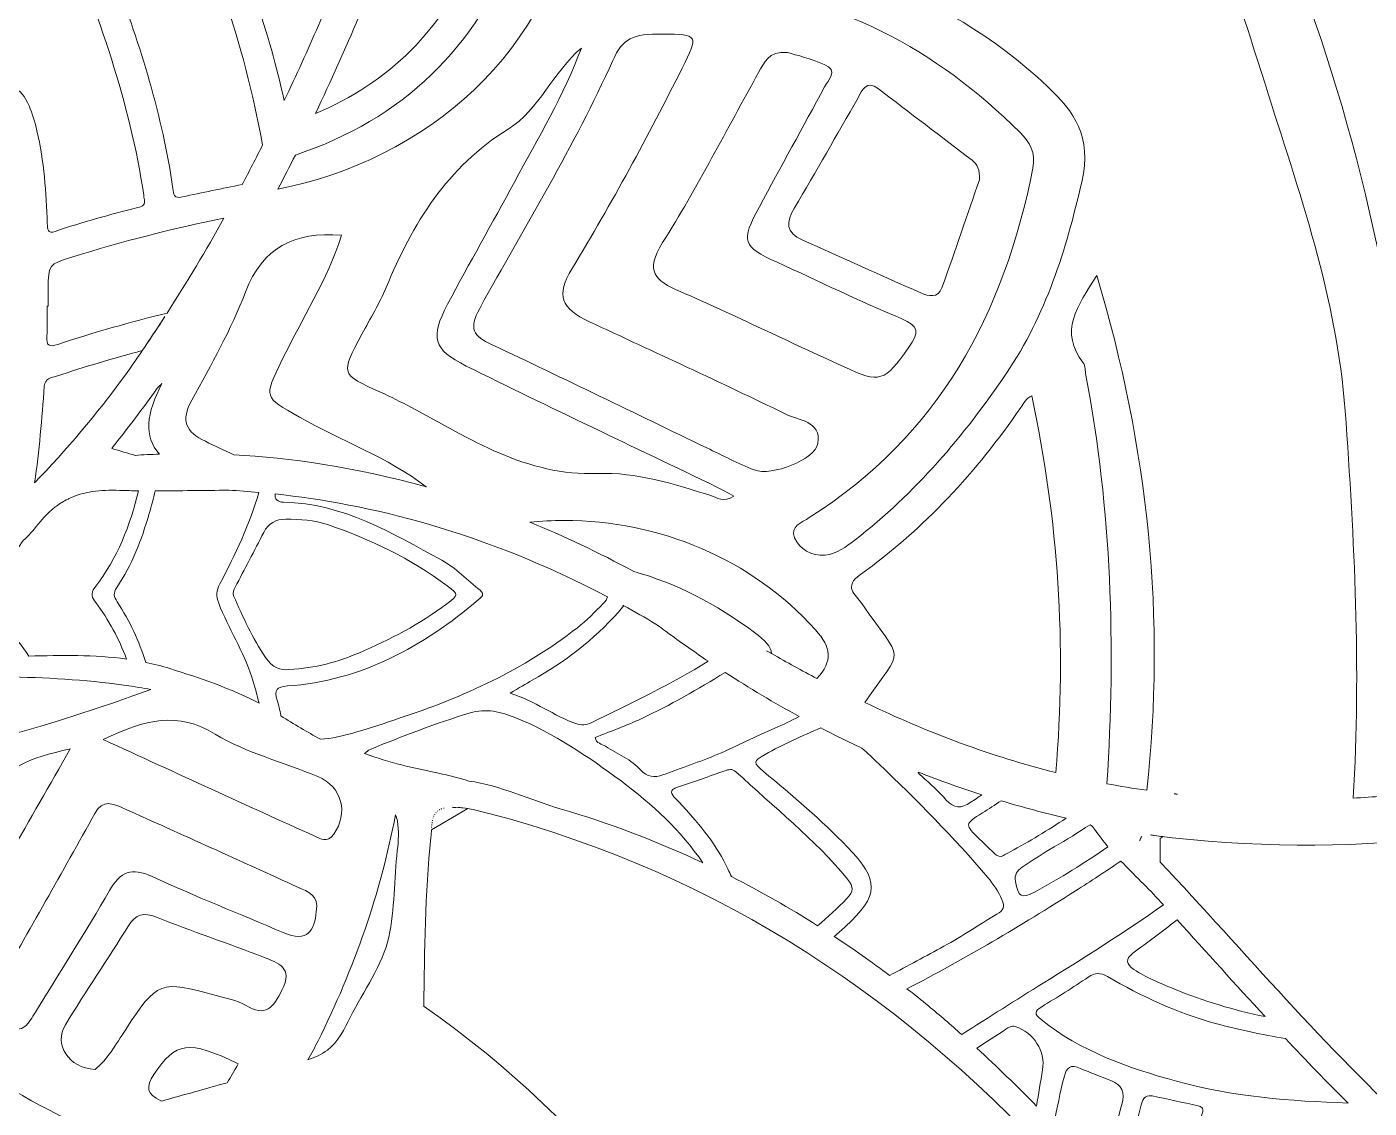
# Model space of a CAD drawing. Extents: x 40 to 2961, y -2960 to -39.
# Drawn here: x 1706 to 2204.5, y -1644.2 to -1242.4 of the extents above; entities that cross this region are included whole.
import ezdxf

# ---------------------------------------------------------------- set-up
doc = ezdxf.new("R2010")
doc.units = 0
doc.header["$MEASUREMENT"] = 0
doc.layers.add('Layer 1', color=7, linetype='Continuous')

msp = doc.modelspace()

# ---------------------------------------------------------------- linework, layer by layer
at = {"layer": 'Layer 1', "lineweight": 0}
for points, knots in [([(2388.31, -1453.7), (2387.28, -1452.09), (2386.25, -1450.47), (2385.06, -1448.99), (2353.03, -1408.74), (2313.1, -1379.16), (2265.64, -1359.51), (2263.35, -1358.54), (2259.58, -1358.93), (2259.06, -1355.74), (2258.48, -1352.03), (2262.51, -1351.06), (2264.64, -1349.16), (2270.67, -1343.81), (2277.69, -1339.46), (2283.07, -1333.6), (2313.81, -1300.25), (2339.11, -1263.48), (2352.87, -1219.65), (2359.51, -1198.52), (2360.15, -1198.16), (2342.88, -1184.43), (2299.41, -1149.76), (2248.24, -1135.32), (2194.1, -1129.17), (2190.88, -1128.78), (2186.59, -1131.1), (2184.79, -1127.01), (2183.5, -1123.98), (2186.5, -1121.37), (2188.04, -1118.83), (2208.96, -1084.31), (2223.13, -1048.03), (2228.74, -1009.39), (2236.93, -1005.27), (2245.27, -1001.11), (2253.72, -996.95), (2251.27, -1027.54), (2245.34, -1057.6), (2232.9, -1086.38), (2230.77, -1091.37), (2227.65, -1095.59), (2224.23, -1099.81), (2219.33, -1105.87), (2221.88, -1111.03), (2229.77, -1110.99), (2260.55, -1110.99), (2286.87, -1124.82), (2313.07, -1138.22), (2329.05, -1146.38), (2344.65, -1155.59), (2359.09, -1166.65), (2375.97, -1179.57), (2384.09, -1195.33), (2377.71, -1216.63), (2364.28, -1261.29), (2343.68, -1302.08), (2312.59, -1337.17), (2311.4, -1338.53), (2309.5, -1339.33), (2307.79, -1340.17), (2304.08, -1342.01), (2301.41, -1344.62), (2301.66, -1349.03), (2301.95, -1353.93), (2306.27, -1353.19), (2309.37, -1354.22), (2325.09, -1359.41), (2337.66, -1370.11), (2349.87, -1380.16), (2374.17, -1400.17), (2394.31, -1424.37), (2413.48, -1449.41), (2419.54, -1457.34), (2422.57, -1465.04), (2423.25, -1472.52), (2414.38, -1476.99), (2405.68, -1481.18), (2397.14, -1484.95), (2401.88, -1475.64), (2398.69, -1470.45), (2388.31, -1453.7)], [0, 0, 0, 0, 1, 1, 1, 2, 2, 2, 3, 3, 3, 4, 4, 4, 5, 5, 5, 6, 6, 6, 7, 7, 7, 8, 8, 8, 9, 9, 9, 10, 10, 10, 11, 11, 11, 12, 12, 12, 13, 13, 13, 14, 14, 14, 15, 15, 15, 16, 16, 16, 17, 17, 17, 18, 18, 18, 19, 19, 19, 20, 20, 20, 21, 21, 21, 22, 22, 22, 23, 23, 23, 24, 24, 24, 25, 25, 25, 26, 26, 26, 27, 27, 27, 27]), ([(2222.75, -1479.83), (2222.72, -1495.75), (2222.14, -1511.54), (2221.07, -1527.23), (2222.39, -1527.13), (2223.75, -1527.01), (2225.1, -1526.85), (2223.75, -1527.01), (2222.39, -1527.13), (2221.07, -1527.26), (2221.07, -1527.26), (2221.07, -1527.23), (2221.07, -1527.23), (2213.37, -1528.01), (2205.86, -1528.59), (2198.52, -1528.97), (2201.45, -1480.73), (2199, -1432.91), (2195.55, -1385.06), (2192.55, -1343.17), (2178.34, -1303.47), (2165.81, -1263.61), (2151.73, -1218.85), (2136.68, -1174.35), (2112.41, -1134.13), (2102.91, -1118.37), (2093.05, -1102.87), (2082.83, -1087.63), (2089.21, -1083.99), (2096.04, -1080.12), (2103.13, -1076.13), (2180.18, -1192.01), (2224.49, -1331.08), (2222.75, -1479.83)], [0, 0, 0, 0, 1, 1, 1, 2, 2, 2, 3, 3, 3, 4, 4, 4, 5, 5, 5, 6, 6, 6, 7, 7, 7, 8, 8, 8, 9, 9, 9, 10, 10, 10, 11, 11, 11, 11]), ([(1730.91, -1143.09), (1735.23, -1141.99), (1737.94, -1143.35), (1740.32, -1146.83), (1746.99, -1156.53), (1752.44, -1166.87), (1757.47, -1177.47), (1773.93, -1212.31), (1786.66, -1248.37), (1793.56, -1286.29), (1791.11, -1291.19), (1788.56, -1296.09), (1785.95, -1301.02), (1778.54, -1302.47), (1771.13, -1303.95), (1763.78, -1305.63), (1760.53, -1306.37), (1760.5, -1304.56), (1760.24, -1302.53), (1756.4, -1275.5), (1748.15, -1249.65), (1738.74, -1224.17), (1735.14, -1214.47), (1731.2, -1204.93), (1727.27, -1195.36), (1724.89, -1189.52), (1722.73, -1188.75), (1716.8, -1191.26), (1685.61, -1204.51), (1655.9, -1220.49), (1627.38, -1238.7), (1622.74, -1241.7), (1618.36, -1245.08), (1613.59, -1247.95), (1610.94, -1249.53), (1609.56, -1249.04), (1607.82, -1246.88), (1601.6, -1239.21), (1595.38, -1231.58), (1588.94, -1224.1), (1586.71, -1221.52), (1588.68, -1220.85), (1590.13, -1219.56), (1600.76, -1210.28), (1612.85, -1203.09), (1624.67, -1195.62), (1653.03, -1177.73), (1682.38, -1161.68), (1713.45, -1148.95), (1719.12, -1146.63), (1724.95, -1144.64), (1730.91, -1143.09)], [0, 0, 0, 0, 1, 1, 1, 2, 2, 2, 3, 3, 3, 4, 4, 4, 5, 5, 5, 6, 6, 6, 7, 7, 7, 8, 8, 8, 9, 9, 9, 10, 10, 10, 11, 11, 11, 12, 12, 12, 13, 13, 13, 14, 14, 14, 15, 15, 15, 16, 16, 16, 17, 17, 17, 17]), ([(1909.63, -1190.68), (1902.83, -1252.01), (1853.2, -1292.25), (1799.26, -1302.66), (1801.45, -1298.44), (1803.61, -1294.22), (1805.71, -1290.03), (1845.6, -1276.79), (1873.05, -1250.11), (1888.3, -1210.57), (1895.64, -1191.52), (1894.13, -1189.65), (1866.29, -1189.88), (1859.97, -1190.04), (1853.75, -1190.75), (1847.6, -1191.94), (1849.88, -1185.59), (1852.08, -1179.5), (1854.04, -1173.7), (1854.49, -1172.35), (1854.98, -1171), (1855.43, -1169.67), (1854.98, -1171), (1854.53, -1172.35), (1854.07, -1173.7), (1854.49, -1173.64), (1854.88, -1173.57), (1855.3, -1173.51), (1857.04, -1173.96), (1867.8, -1176.31), (1889.13, -1173.38), (1892.16, -1173.8), (1895.19, -1174.32), (1898.22, -1174.99), (1907.63, -1177.05), (1910.72, -1180.86), (1909.63, -1190.68)], [0, 0, 0, 0, 1, 1, 1, 2, 2, 2, 3, 3, 3, 4, 4, 4, 5, 5, 5, 6, 6, 6, 7, 7, 7, 8, 8, 8, 9, 9, 9, 10, 10, 10, 11, 11, 11, 12, 12, 12, 12]), ([(1747.25, -1309.56), (1736.94, -1312.14), (1726.66, -1314.97), (1716.57, -1318.39), (1713.61, -1319.39), (1713.67, -1317.49), (1713.58, -1315.49), (1713.16, -1303.92), (1712.39, -1292.35), (1709.77, -1281.04), (1709.07, -1277.88), (1708.1, -1274.76), (1706.84, -1271.79), (1703.81, -1264.7), (1699.21, -1262.67), (1691.95, -1265.28), (1677.78, -1270.34), (1664.82, -1277.92), (1651.93, -1285.49), (1648.07, -1287.74), (1644.3, -1290.16), (1640.56, -1292.58), (1638.79, -1293.7), (1637.63, -1294.32), (1636.43, -1291.67), (1631.63, -1281.11), (1625.77, -1271.15), (1619.06, -1261.67), (1617.55, -1259.55), (1617.81, -1258.45), (1620, -1256.94), (1650.06, -1236.22), (1682, -1218.85), (1715.32, -1203.99), (1717.44, -1203.06), (1718.6, -1203.09), (1719.54, -1205.48), (1732.43, -1237.76), (1744.32, -1270.34), (1749.41, -1304.95), (1749.48, -1305.4), (1749.51, -1305.89), (1749.64, -1306.66), (1750.02, -1308.3), (1749.06, -1309.11), (1747.25, -1309.56)], [0, 0, 0, 0, 1, 1, 1, 2, 2, 2, 3, 3, 3, 4, 4, 4, 5, 5, 5, 6, 6, 6, 7, 7, 7, 8, 8, 8, 9, 9, 9, 10, 10, 10, 11, 11, 11, 12, 12, 12, 13, 13, 13, 14, 14, 14, 15, 15, 15, 15]), ([(1842.57, -1205.41), (1843.44, -1205.12), (1844.25, -1204.8), (1845.12, -1204.54), (1851.33, -1202.51), (1857.68, -1201.29), (1862.65, -1201.61), (1878.76, -1201.64), (1879.08, -1202.16), (1873.12, -1215.08), (1860.16, -1243.21), (1840.6, -1263.38), (1813.21, -1274.56), (1824.72, -1250.3), (1834.48, -1226.74), (1842.57, -1205.41)], [0, 0, 0, 0, 1, 1, 1, 2, 2, 2, 3, 3, 3, 4, 4, 4, 5, 5, 5, 5]), ([(1928.61, -1210.82), (1933.6, -1209.12), (1939.08, -1208.92), (1944.27, -1208.09), (1996.5, -1214.08), (2045.52, -1227.1), (2084.86, -1264.45), (2095.04, -1274.11), (2101.62, -1282.91), (2097.72, -1300.08), (2091.92, -1325.57), (2084.38, -1349.42), (2069.78, -1371.07), (2053.99, -1394.44), (2035.95, -1415.7), (2013.55, -1432.98), (2010.23, -1435.55), (2006.85, -1438.26), (2002.43, -1438.65), (1997.28, -1439.03), (1993.06, -1436.49), (1991.12, -1432.24), (1989.19, -1428.05), (1993.83, -1426.5), (1996.57, -1424.76), (2044.49, -1394.44), (2068.91, -1349.16), (2079.58, -1294.96), (2080.71, -1289.16), (2078.42, -1285.26), (2074.81, -1281.65), (2043.62, -1250.52), (2006.75, -1231.03), (1962.38, -1226.81), (1952.1, -1225.84), (1941.92, -1224.68), (1931.57, -1225.74), (1928.25, -1226.07), (1923.03, -1227.87), (1922.32, -1222.04), (1921.71, -1217.17), (1923.81, -1212.44), (1928.61, -1210.82)], [0, 0, 0, 0, 1, 1, 1, 2, 2, 2, 3, 3, 3, 4, 4, 4, 5, 5, 5, 6, 6, 6, 7, 7, 7, 8, 8, 8, 9, 9, 9, 10, 10, 10, 11, 11, 11, 12, 12, 12, 13, 13, 13, 14, 14, 14, 14]), ([(1801.58, -1269.83), (1798.75, -1257.13), (1795.17, -1244.56), (1791.04, -1232.19), (1790.11, -1229.35), (1791.04, -1228.42), (1793.46, -1227.45), (1803.61, -1223.39), (1813.99, -1220.11), (1824.49, -1217.33), (1821.3, -1225.33), (1817.89, -1233.54), (1814.25, -1241.95), (1810.31, -1251.07), (1806.09, -1260.39), (1801.58, -1269.83)], [0, 0, 0, 0, 1, 1, 1, 2, 2, 2, 3, 3, 3, 4, 4, 4, 5, 5, 5, 5]), ([(1923.58, -1254.97), (1927.38, -1246.53), (1930.8, -1245.05), (1942.21, -1245.11), (1955.39, -1245.18), (1955.48, -1245.56), (1949.39, -1257.74), (1936.63, -1283.04), (1923.23, -1307.98), (1908.47, -1332.21), (1902.41, -1342.2), (1904.31, -1347.07), (1914.88, -1351.97), (1939.18, -1363.28), (1963.57, -1374.46), (1987.64, -1386.22), (1992.44, -1388.57), (2001.11, -1388.8), (1999.76, -1397.18), (1998.82, -1403.14), (1982.58, -1409.52), (1976.14, -1407.04), (1970.11, -1404.72), (1964.34, -1401.66), (1958.48, -1398.85), (1931.93, -1386.06), (1905.47, -1373.04), (1878.76, -1360.54), (1871.73, -1357.25), (1870.02, -1354.61), (1874.18, -1347), (1890.97, -1316.52), (1909.27, -1286.81), (1923.58, -1254.97)], [0, 0, 0, 0, 1, 1, 1, 2, 2, 2, 3, 3, 3, 4, 4, 4, 5, 5, 5, 6, 6, 6, 7, 7, 7, 8, 8, 8, 9, 9, 9, 10, 10, 10, 11, 11, 11, 11]), ([(1887.04, -1300.12), (1878.89, -1315.29), (1870.31, -1330.25), (1862.26, -1345.46), (1855.75, -1357.8), (1856.75, -1362.25), (1869.19, -1368.43), (1900.03, -1383.77), (1931.22, -1398.43), (1962.25, -1413.38), (1964.25, -1414.35), (1966.15, -1415.48), (1968.53, -1416.77), (1964.83, -1419.38), (1962.28, -1417.25), (1959.64, -1416.45), (1946.07, -1412.22), (1932.31, -1407.81), (1918.07, -1408.36), (1891.45, -1409.39), (1870.54, -1395.44), (1848.63, -1383.77), (1844.92, -1381.77), (1841.18, -1379.84), (1837.35, -1378.13), (1822.43, -1371.56), (1822.4, -1371.49), (1830.45, -1356.54), (1833.55, -1350.84), (1836.93, -1345.2), (1839.44, -1339.2), (1849.24, -1315.52), (1862.1, -1294.51), (1884.69, -1280.43), (1896.32, -1273.15), (1901.38, -1259.16), (1911.92, -1250.27), (1905.44, -1267.86), (1895.84, -1283.78), (1887.04, -1300.12)], [0, 0, 0, 0, 1, 1, 1, 2, 2, 2, 3, 3, 3, 4, 4, 4, 5, 5, 5, 6, 6, 6, 7, 7, 7, 8, 8, 8, 9, 9, 9, 10, 10, 10, 11, 11, 11, 12, 12, 12, 13, 13, 13, 13]), ([(2002.21, -1264.74), (1994.25, -1279.62), (1986.03, -1294.35), (1978.01, -1309.24), (1971.01, -1322.19), (1971.72, -1324.03), (1984.61, -1329.89), (1999.98, -1336.85), (2015.16, -1344.33), (2030.73, -1350.81), (2037.46, -1353.64), (2037.33, -1356.15), (2033.56, -1361.47), (2024.44, -1374.3), (2023.06, -1375.01), (2009.23, -1368.66), (1989, -1359.41), (1968.98, -1349.68), (1948.59, -1340.72), (1939.31, -1336.66), (1935.34, -1333.34), (1942.11, -1322.58), (1954.93, -1302.12), (1965.89, -1280.49), (1977.75, -1259.42), (1979.75, -1255.87), (1981.26, -1251.39), (1988.45, -1251.88), (1991.93, -1252.97), (1997.18, -1254.29), (2002.08, -1256.36), (2007.62, -1258.71), (2003.59, -1262.16), (2002.21, -1264.74)], [0, 0, 0, 0, 1, 1, 1, 2, 2, 2, 3, 3, 3, 4, 4, 4, 5, 5, 5, 6, 6, 6, 7, 7, 7, 8, 8, 8, 9, 9, 9, 10, 10, 10, 11, 11, 11, 11]), ([(2014.65, -1268.83), (2016.29, -1265.99), (2017.64, -1261.96), (2022.25, -1265.48), (2033.85, -1274.34), (2045.48, -1283.1), (2057.02, -1292), (2058.92, -1293.45), (2059.95, -1295.54), (2059.73, -1299.25), (2055.34, -1311.91), (2050.7, -1325.67), (2045.81, -1339.37), (2044.36, -1343.36), (2040.84, -1342.49), (2038.01, -1341.27), (2023.28, -1334.79), (2008.65, -1328.12), (1993.93, -1321.58), (1987.74, -1318.81), (1987.84, -1315.04), (1991.06, -1309.69), (1999.15, -1296.22), (2006.75, -1282.43), (2014.65, -1268.83)], [0, 0, 0, 0, 1, 1, 1, 2, 2, 2, 3, 3, 3, 4, 4, 4, 5, 5, 5, 6, 6, 6, 7, 7, 7, 8, 8, 8, 8]), ([(1717.54, -1360.38), (1714.13, -1361.5), (1713.19, -1360.86), (1713.45, -1357.31), (1713.74, -1353.64), (1713.51, -1349.9), (1713.51, -1346.2), (1713.51, -1346.2), (1713.9, -1346.2), (1713.9, -1346.2), (1713.9, -1344.04), (1713.87, -1341.88), (1713.9, -1339.72), (1714.03, -1330.76), (1714.03, -1330.7), (1722.76, -1327.96), (1741.35, -1322.13), (1760.17, -1317.39), (1779.19, -1313.46), (1772.58, -1325.38), (1765.52, -1337.17), (1758.08, -1348.74), (1744.42, -1352.09), (1730.91, -1355.96), (1717.54, -1360.38)], [0, 0, 0, 0, 1, 1, 1, 2, 2, 2, 3, 3, 3, 4, 4, 4, 5, 5, 5, 6, 6, 6, 7, 7, 7, 8, 8, 8, 8]), ([(1807.25, -1387.41), (1822.78, -1396.24), (1839.9, -1402.24), (1854.33, -1413.32), (1854.33, -1413.32), (1854.36, -1413.32), (1854.36, -1413.35), (1827.65, -1405.88), (1803.39, -1402.53), (1782.92, -1401.43), (1779.38, -1399.75), (1775.8, -1398.11), (1772.29, -1396.4), (1765.04, -1392.89), (1763.01, -1388.77), (1767.26, -1381.06), (1774.51, -1368.01), (1781.86, -1354.83), (1787.21, -1340.95), (1793.59, -1324.25), (1805.25, -1318.58), (1822.82, -1319.77), (1817.63, -1336.5), (1808.15, -1350.9), (1800.74, -1366.24), (1793.98, -1380.29), (1793.85, -1379.77), (1807.25, -1387.41)], [0, 0, 0, 0, 1, 1, 1, 2, 2, 2, 3, 3, 3, 4, 4, 4, 5, 5, 5, 6, 6, 6, 7, 7, 7, 8, 8, 8, 9, 9, 9, 9]), ([(2121.86, -1526.07), (2116.89, -1525.36), (2111.99, -1524.52), (2107.1, -1523.62), (2107.1, -1523.62), (2107.1, -1523.59), (2107.1, -1523.59), (2110.38, -1472.77), (2108.87, -1422.12), (2099.23, -1371.78), (2098.94, -1370.27), (2099.14, -1368.4), (2098.3, -1367.3), (2089.24, -1355.67), (2096.04, -1346.2), (2103.33, -1334.85), (2122.63, -1399.27), (2128.94, -1462.85), (2121.86, -1526.07)], [0, 0, 0, 0, 1, 1, 1, 2, 2, 2, 3, 3, 3, 4, 4, 4, 5, 5, 5, 6, 6, 6, 6]), ([(1742.26, -1372.14), (1731.85, -1386.51), (1720.73, -1399.62), (1708.87, -1411.84), (1710.61, -1399.95), (1711.64, -1387.96), (1712.48, -1375.94), (1712.71, -1372.85), (1715.06, -1372.85), (1716.99, -1372.2), (1727.53, -1368.72), (1738.13, -1365.56), (1748.8, -1362.7), (1751.7, -1358.51), (1754.5, -1354.29), (1757.27, -1350.03), (1752.44, -1357.51), (1747.48, -1364.92), (1742.26, -1372.14)], [0, 0, 0, 0, 1, 1, 1, 2, 2, 2, 3, 3, 3, 4, 4, 4, 5, 5, 5, 6, 6, 6, 6]), ([(1755.28, -1401.14), (1752.12, -1401.27), (1749.09, -1401.43), (1746.28, -1401.62), (1743.48, -1400.82), (1740.61, -1399.98), (1737.55, -1399.08), (1737.75, -1398.82), (1737.91, -1398.56), (1738.1, -1398.3), (1743.71, -1391.28), (1749.12, -1384.09), (1754.37, -1376.71), (1754.95, -1376.13), (1755.53, -1375.55), (1756.18, -1374.97), (1750.47, -1386.03), (1749.22, -1394.66), (1755.28, -1401.14)], [0, 0, 0, 0, 1, 1, 1, 2, 2, 2, 3, 3, 3, 4, 4, 4, 5, 5, 5, 6, 6, 6, 6]), ([(2088.08, -1519.47), (2064.34, -1513.5), (2041.01, -1504.87), (2017.13, -1493.43), (2031.95, -1472), (2031.82, -1479.54), (2016.06, -1456.63), (2013.71, -1453.21), (2008.97, -1450.57), (2015.61, -1445.83), (2039.26, -1428.95), (2058.6, -1407.75), (2075.1, -1383.9), (2076.19, -1382.32), (2076.93, -1380.52), (2079.22, -1379.52), (2089.02, -1425.98), (2092.18, -1472), (2088.08, -1519.47)], [0, 0, 0, 0, 1, 1, 1, 2, 2, 2, 3, 3, 3, 4, 4, 4, 5, 5, 5, 6, 6, 6, 6]), ([(1731.62, -1456.34), (1736.49, -1462.78), (1740.23, -1469.81), (1743, -1477.32), (1730.98, -1475.67), (1718.86, -1475.93), (1706.75, -1476.19), (1702.01, -1469.13), (1696.5, -1462.49), (1689.99, -1456.4), (1687.48, -1454.02), (1687.38, -1452.54), (1689.89, -1450.18), (1693.21, -1447.06), (1696.31, -1443.71), (1699.27, -1440.23), (1701.17, -1437.97), (1702.98, -1435.65), (1704.68, -1433.3), (1706.62, -1431.43), (1708.45, -1429.46), (1710.13, -1427.31), (1711.03, -1426.18), (1711.93, -1425.11), (1712.87, -1424.15), (1712.87, -1424.12), (1712.87, -1424.12), (1712.9, -1424.12), (1713.22, -1423.76), (1713.55, -1423.44), (1713.9, -1423.12), (1714.9, -1422.12), (1715.93, -1421.28), (1716.96, -1420.51), (1718.35, -1419.47), (1719.73, -1418.6), (1721.21, -1417.9), (1721.25, -1417.86), (1721.25, -1417.86), (1721.28, -1417.86), (1721.34, -1417.86), (1721.41, -1417.83), (1721.47, -1417.83), (1721.47, -1417.83), (1721.5, -1417.83), (1721.5, -1417.83), (1721.54, -1417.8), (1721.57, -1417.77), (1721.6, -1417.7), (1727.05, -1415.09), (1733.17, -1414.42), (1740.36, -1414.64), (1742.39, -1414.71), (1744.38, -1414.74), (1746.41, -1414.77), (1746.41, -1414.77), (1747.41, -1414.77), (1747.41, -1414.77), (1744.48, -1427.6), (1739.65, -1439.78), (1731.2, -1450.76), (1729.5, -1453.02), (1730.27, -1454.53), (1731.62, -1456.34)], [0, 0, 0, 0, 1, 1, 1, 2, 2, 2, 3, 3, 3, 4, 4, 4, 5, 5, 5, 6, 6, 6, 7, 7, 7, 8, 8, 8, 9, 9, 9, 10, 10, 10, 11, 11, 11, 12, 12, 12, 13, 13, 13, 14, 14, 14, 15, 15, 15, 16, 16, 16, 17, 17, 17, 18, 18, 18, 19, 19, 19, 20, 20, 20, 21, 21, 21, 21]), ([(1750.25, -1478.57), (1747.64, -1470.74), (1744.25, -1463.17), (1739.55, -1456.02), (1738.33, -1454.18), (1738, -1452.7), (1739.36, -1450.73), (1745.16, -1442.35), (1748.54, -1433.01), (1751.44, -1423.25), (1752.28, -1420.44), (1753.02, -1417.61), (1753.7, -1414.77), (1762.78, -1414.8), (1771.87, -1414.67), (1780.96, -1414.58), (1780.99, -1414.58), (1780.99, -1414.58), (1781.02, -1414.58), (1784.6, -1414.77), (1788.34, -1415.06), (1792.14, -1415.38), (1788.76, -1427.21), (1783.47, -1438.42), (1777.64, -1449.38), (1776.35, -1451.86), (1776.16, -1453.83), (1777.25, -1456.6), (1780.93, -1465.94), (1786.4, -1474.42), (1789.53, -1484.08), (1790.56, -1487.31), (1791.46, -1490.53), (1792.27, -1493.75), (1781.8, -1488.24), (1770.49, -1484.41), (1759.05, -1480.83), (1756.11, -1479.93), (1753.18, -1479.19), (1750.25, -1478.57)], [0, 0, 0, 0, 1, 1, 1, 2, 2, 2, 3, 3, 3, 4, 4, 4, 5, 5, 5, 6, 6, 6, 7, 7, 7, 8, 8, 8, 9, 9, 9, 10, 10, 10, 11, 11, 11, 12, 12, 12, 13, 13, 13, 13]), ([(1815.05, -1507.12), (1810.09, -1504.35), (1805.16, -1501.48), (1800.32, -1498.42), (1800.32, -1498.36), (1800.29, -1498.33), (1800.29, -1498.26), (1799.91, -1496.36), (1799.62, -1494.4), (1798.94, -1492.59), (1797.62, -1488.92), (1798.97, -1487.56), (1802.64, -1487.31), (1830.32, -1485.4), (1853.14, -1472.74), (1873.76, -1455.21), (1874.99, -1454.18), (1876.12, -1453.21), (1874.31, -1451.76), (1869.61, -1447.99), (1865.35, -1443.45), (1860.16, -1440.61), (1841.67, -1430.5), (1823.43, -1419.47), (1801.32, -1419.02), (1799.07, -1418.96), (1797.94, -1417.93), (1798.2, -1415.96), (1832.65, -1419.64), (1875.63, -1429.92), (1921.65, -1454.24), (1921.42, -1455.02), (1920.91, -1455.82), (1920.04, -1456.69), (1916.94, -1459.82), (1913.91, -1462.94), (1910.43, -1465.68), (1890.58, -1481.28), (1868.03, -1491.43), (1844.28, -1499.33), (1833.55, -1502.9), (1822.85, -1506.64), (1815.05, -1507.12)], [0, 0, 0, 0, 1, 1, 1, 2, 2, 2, 3, 3, 3, 4, 4, 4, 5, 5, 5, 6, 6, 6, 7, 7, 7, 8, 8, 8, 9, 9, 9, 10, 10, 10, 11, 11, 11, 12, 12, 12, 13, 13, 13, 14, 14, 14, 14]), ([(1782.79, -1453.83), (1782.25, -1452.54), (1782.86, -1451.6), (1783.37, -1450.64), (1786.89, -1443.84), (1790.46, -1437.1), (1793.98, -1430.3), (1795.72, -1426.89), (1798.52, -1425.28), (1802.23, -1425.34), (1807.45, -1425.4), (1812.7, -1425.69), (1817.63, -1427.34), (1833.58, -1432.69), (1848.53, -1440), (1862.07, -1450.09), (1866.54, -1453.41), (1866.38, -1453.37), (1861.97, -1456.76), (1851.92, -1464.36), (1840.77, -1470.13), (1829.26, -1475.06), (1821.53, -1478.38), (1813.31, -1480.64), (1803.29, -1481.22), (1800.49, -1481.73), (1797.1, -1480.38), (1794.65, -1476.74), (1789.88, -1469.52), (1786.21, -1461.75), (1782.79, -1453.83)], [0, 0, 0, 0, 1, 1, 1, 2, 2, 2, 3, 3, 3, 4, 4, 4, 5, 5, 5, 6, 6, 6, 7, 7, 7, 8, 8, 8, 9, 9, 9, 10, 10, 10, 10]), ([(1976.27, -1467.46), (1961.8, -1456.63), (1946.85, -1449.12), (1931.41, -1444.8), (1918.23, -1437.65), (1905.31, -1431.56), (1892.77, -1426.44), (1897.03, -1426.02), (1901.28, -1425.82), (1905.5, -1425.82), (1940.82, -1425.82), (1975.01, -1440), (1998.82, -1466.43), (2004.82, -1473.1), (2005.3, -1477.93), (1999.4, -1484.57), (1993.86, -1481.63), (1988.25, -1478.54), (1982.58, -1475.29), (1981.97, -1474.93), (1981.33, -1474.58), (1980.71, -1474.19), (1981.36, -1474.58), (1981.97, -1474.93), (1982.58, -1475.25), (1982.42, -1472.68), (1980.13, -1470.36), (1976.27, -1467.46)], [0, 0, 0, 0, 1, 1, 1, 2, 2, 2, 3, 3, 3, 4, 4, 4, 5, 5, 5, 6, 6, 6, 7, 7, 7, 8, 8, 8, 9, 9, 9, 9]), ([(1893.68, -1485.18), (1905.73, -1478.51), (1916.46, -1470.1), (1925.68, -1459.85), (1926.48, -1458.98), (1927.09, -1458.24), (1927.67, -1457.5), (1927.54, -1457.4), (1927.42, -1457.34), (1927.29, -1457.27), (1927.42, -1457.34), (1927.54, -1457.4), (1927.71, -1457.47), (1927.71, -1457.47), (1927.67, -1457.5), (1927.67, -1457.5), (1931.64, -1459.66), (1935.6, -1461.91), (1939.6, -1464.33), (1939.6, -1464.33), (1939.6, -1464.33), (1939.63, -1464.36), (1941.34, -1465.56), (1943.01, -1466.78), (1944.69, -1468.04), (1949.42, -1471.52), (1954.23, -1474.87), (1959.06, -1478.15), (1945.07, -1486.63), (1930.38, -1493.88), (1915.56, -1500.97), (1913.72, -1501.84), (1911.92, -1502), (1909.92, -1501.29), (1901.7, -1498.42), (1894.84, -1492.91), (1885.46, -1490.01), (1888.97, -1487.95), (1891.29, -1486.53), (1893.68, -1485.18)], [0, 0, 0, 0, 1, 1, 1, 2, 2, 2, 3, 3, 3, 4, 4, 4, 5, 5, 5, 6, 6, 6, 7, 7, 7, 8, 8, 8, 9, 9, 9, 10, 10, 10, 11, 11, 11, 12, 12, 12, 13, 13, 13, 13]), ([(1522.65, -1532.1), (1425.21, -1534.55), (1333.37, -1518.85), (1249.62, -1488.47), (1250.87, -1488.24), (1252.1, -1488.02), (1253.36, -1487.82), (1271.88, -1484.86), (1290.67, -1483.99), (1309.46, -1483.89), (1336.33, -1491.72), (1363.63, -1498.1), (1391.56, -1502.1), (1402.17, -1506.9), (1413.02, -1511.02), (1424.75, -1513.7), (1436.84, -1516.47), (1448.99, -1518.95), (1461.2, -1521.11), (1472.28, -1523.07), (1484.11, -1525.81), (1495.39, -1525.81), (1497.61, -1526.14), (1499.35, -1526.36), (1500.45, -1526.52), (1501.54, -1526.36), (1503.28, -1526.14), (1505.51, -1525.81), (1516.79, -1525.81), (1528.61, -1523.07), (1539.7, -1521.11), (1551.91, -1518.95), (1564.06, -1516.47), (1576.14, -1513.7), (1587.81, -1511.02), (1598.63, -1506.93), (1609.17, -1502.16), (1614.01, -1501.42), (1618.84, -1500.65), (1623.64, -1499.78), (1646.55, -1495.65), (1669.21, -1490.3), (1691.63, -1483.89), (1680.84, -1483.83), (1670.04, -1483.99), (1659.31, -1484.18), (1688.73, -1483.6), (1718.41, -1483.15), (1747.54, -1487.82), (1749.02, -1488.05), (1750.54, -1488.31), (1752.02, -1488.6), (1680.52, -1514.86), (1603.44, -1530.1), (1522.65, -1532.1)], [0, 0, 0, 0, 1, 1, 1, 2, 2, 2, 3, 3, 3, 4, 4, 4, 5, 5, 5, 6, 6, 6, 7, 7, 7, 8, 8, 8, 9, 9, 9, 10, 10, 10, 11, 11, 11, 12, 12, 12, 13, 13, 13, 14, 14, 14, 15, 15, 15, 16, 16, 16, 17, 17, 17, 18, 18, 18, 18]), ([(1934.12, -1499.49), (1944.88, -1494.4), (1955.26, -1488.63), (1965.28, -1482.25), (1974.3, -1488.11), (1983.42, -1493.56), (1992.8, -1498.65), (1989.83, -1500.2), (1986.84, -1501.65), (1983.74, -1503), (1976.62, -1506.06), (1969.73, -1509.67), (1962.6, -1512.67), (1955.87, -1515.47), (1948.97, -1517.82), (1942.14, -1520.37), (1939.11, -1521.5), (1936.24, -1521.11), (1934.09, -1518.66), (1930.44, -1514.54), (1925.35, -1512.6), (1920.91, -1509.73), (1919.52, -1508.83), (1917.43, -1508.74), (1917.01, -1506.48), (1922.78, -1504.16), (1928.58, -1502.1), (1934.12, -1499.49)], [0, 0, 0, 0, 1, 1, 1, 2, 2, 2, 3, 3, 3, 4, 4, 4, 5, 5, 5, 6, 6, 6, 7, 7, 7, 8, 8, 8, 9, 9, 9, 9]), ([(1819.98, -1542.41), (1817.56, -1545.86), (1814.86, -1543.96), (1812.96, -1543.12), (1787.53, -1531.68), (1762.2, -1519.98), (1734.39, -1507.22), (1750.18, -1499.55), (1762.07, -1496.72), (1775.9, -1505.16), (1787.5, -1512.22), (1801.32, -1515.6), (1814.02, -1520.95), (1823.17, -1524.82), (1825.49, -1534.51), (1819.98, -1542.41)], [0, 0, 0, 0, 1, 1, 1, 2, 2, 2, 3, 3, 3, 4, 4, 4, 5, 5, 5, 5]), ([(1831.42, -1512.41), (1832.29, -1511.73), (1832.74, -1511.22), (1833.29, -1510.99), (1845.53, -1505.93), (1857.88, -1501.16), (1870.57, -1497.33), (1876.5, -1495.52), (1882.14, -1496.91), (1887.59, -1499.13), (1901.83, -1504.93), (1914.36, -1513.54), (1926.64, -1522.59), (1938.34, -1531.23), (1948.78, -1541.06), (1957.06, -1553.01), (1940.08, -1545.05), (1922.42, -1538.32), (1904.09, -1532.94), (1892.81, -1529.62), (1881.82, -1524.23), (1870.19, -1522.62), (1866.48, -1521.53), (1862.71, -1520.5), (1858.88, -1519.72), (1849.72, -1517.85), (1840.64, -1515.79), (1831.42, -1512.41)], [0, 0, 0, 0, 1, 1, 1, 2, 2, 2, 3, 3, 3, 4, 4, 4, 5, 5, 5, 6, 6, 6, 7, 7, 7, 8, 8, 8, 9, 9, 9, 9]), ([(2005.82, -1580.37), (2005.82, -1580.37), (2005.85, -1580.37), (2005.85, -1580.37), (2007.23, -1579.14), (2008.62, -1577.98), (2009.97, -1576.73), (2022.61, -1565.13), (2022.67, -1559.46), (2010.75, -1547.15), (2000.98, -1537.09), (1990.32, -1528.04), (1979.55, -1519.08), (1975.72, -1515.89), (1975.69, -1515.21), (1980.13, -1512.73), (1986.84, -1509.03), (1993.8, -1505.9), (2000.82, -1502.9), (2005.88, -1505.51), (2010.97, -1508.03), (2016.13, -1510.41), (2016.13, -1510.41), (2016.13, -1510.38), (2016.13, -1510.38), (2018.22, -1512.31), (2020.29, -1514.28), (2022.35, -1516.24), (2036.49, -1529.71), (2050.19, -1543.6), (2062.89, -1558.49), (2065.01, -1560.97), (2066.72, -1563.68), (2068.11, -1566.67), (2069.36, -1569.41), (2068.62, -1570.73), (2066.24, -1572.15), (2059.63, -1575.99), (2053.28, -1580.3), (2046.58, -1583.98), (2039.88, -1587.65), (2033.14, -1591.26), (2026.38, -1594.87), (2019.64, -1589.81), (2012.81, -1584.98), (2005.85, -1580.37), (2005.85, -1580.37), (2005.82, -1580.4), (2005.82, -1580.4), (2005.82, -1580.37), (2005.82, -1580.37), (2005.82, -1580.37)], [0, 0, 0, 0, 1, 1, 1, 2, 2, 2, 3, 3, 3, 4, 4, 4, 5, 5, 5, 6, 6, 6, 7, 7, 7, 8, 8, 8, 9, 9, 9, 10, 10, 10, 11, 11, 11, 12, 12, 12, 13, 13, 13, 14, 14, 14, 15, 15, 15, 16, 16, 16, 17, 17, 17, 17]), ([(1689.86, -1530.52), (1697.08, -1517.56), (1706.84, -1514.08), (1722.15, -1510.67), (1706.71, -1537.64), (1692.44, -1562.52), (1678.29, -1587.46), (1676.17, -1591.16), (1673.56, -1593.03), (1670.37, -1589.36), (1666.66, -1585.04), (1656.86, -1583.37), (1662.66, -1574.38), (1672.01, -1559.94), (1681.58, -1545.41), (1689.86, -1530.52)], [0, 0, 0, 0, 1, 1, 1, 2, 2, 2, 3, 3, 3, 4, 4, 4, 5, 5, 5, 5]), ([(1947.68, -1524.88), (1953.58, -1522.98), (1959.38, -1520.85), (1965.21, -1518.85), (1966.6, -1518.37), (1967.95, -1517.92), (1969.31, -1519.18), (1983.32, -1532.26), (1998.47, -1544.15), (2010.75, -1559.04), (2013.16, -1561.94), (2013.03, -1563.61), (2010.52, -1566.25), (2007.11, -1569.9), (2003.43, -1573.22), (1999.66, -1576.37), (1989.25, -1569.8), (1978.59, -1563.71), (1967.63, -1558.13), (1967.24, -1557.26), (1966.86, -1556.36), (1966.37, -1555.3), (1965.89, -1554.27), (1965.34, -1553.27), (1964.8, -1552.27), (1960.15, -1543.57), (1953.65, -1536.29), (1946.94, -1529.2), (1945.14, -1527.3), (1944.37, -1525.94), (1947.68, -1524.88)], [0, 0, 0, 0, 1, 1, 1, 2, 2, 2, 3, 3, 3, 4, 4, 4, 5, 5, 5, 6, 6, 6, 7, 7, 7, 8, 8, 8, 9, 9, 9, 10, 10, 10, 10]), ([(2047.42, -1529.68), (2044.58, -1526.56), (2041.52, -1523.59), (2038.3, -1520.85), (2037.59, -1520.24), (2037.17, -1519.76), (2036.98, -1519.3), (2044.74, -1522.37), (2052.64, -1525.17), (2060.63, -1527.75), (2059.28, -1528.65), (2057.95, -1529.58), (2056.57, -1530.52), (2052.86, -1532.97), (2050.35, -1532.9), (2047.42, -1529.68)], [0, 0, 0, 0, 1, 1, 1, 2, 2, 2, 3, 3, 3, 4, 4, 4, 5, 5, 5, 5]), ([(2367.56, -1712.74), (2362.32, -1712.95), (2357.04, -1713.67), (2351.74, -1714.84), (2342.75, -1716.81), (2336.4, -1716.03), (2329.47, -1709.3), (2320.87, -1700.92), (2309.43, -1696.02), (2297.6, -1694.31), (2267.25, -1689.96), (2244.31, -1672.95), (2222.52, -1653.13), (2188.21, -1621.89), (2158.47, -1586.34), (2126.89, -1552.75), (2126.89, -1552.75), (2126.89, -1552.75), (2126.9, -1552.76), (2126.9, -1552.76), (2126.9, -1543.92), (2126.9, -1543.92), (2126.9, -1543.92), (2128, -1543.29), (2128, -1543.29), (2126.88, -1543.16), (2125.77, -1543.03), (2124.66, -1542.89), (2124.24, -1542.85), (2123.79, -1542.73), (2123.32, -1542.61), (2123.79, -1542.73), (2124.24, -1542.85), (2124.66, -1542.89), (2195.81, -1551.85), (2265.28, -1543.6), (2332.57, -1521.37), (2332.63, -1521.37), (2332.7, -1521.33), (2332.76, -1521.3), (2337.46, -1520.14), (2342.28, -1518.82), (2347.21, -1517.35), (2347.21, -1517.35), (2393.23, -1543.92), (2393.23, -1543.92), (2393.23, -1543.92), (2393.23, -1697.92), (2393.23, -1697.92), (2393.23, -1697.92), (2367.56, -1712.74), (2367.56, -1712.74)], [0, 0, 0, 0, 1, 1, 1, 2, 2, 2, 3, 3, 3, 4, 4, 4, 5, 5, 5, 6, 6, 6, 7, 7, 7, 8, 8, 8, 9, 9, 9, 10, 10, 10, 11, 11, 11, 12, 12, 12, 13, 13, 13, 14, 14, 14, 15, 15, 15, 16, 16, 16, 17, 17, 17, 17]), ([(1801.16, -1578.92), (1784.95, -1571.93), (1768.52, -1565.48), (1752.5, -1558.1), (1744.87, -1554.59), (1740.74, -1556.3), (1736.71, -1563.29), (1727.89, -1578.56), (1718.44, -1593.48), (1709.16, -1608.47), (1706.78, -1612.27), (1704.75, -1617.43), (1698.69, -1613.21), (1693.86, -1609.82), (1690.8, -1606.18), (1694.47, -1599.8), (1706.88, -1578.18), (1719.12, -1556.46), (1731.27, -1534.68), (1734.27, -1529.33), (1737.97, -1530.94), (1741.97, -1532.77), (1763.65, -1542.57), (1785.34, -1552.3), (1806.93, -1562.19), (1810.28, -1563.71), (1814.57, -1564.87), (1813.5, -1571.18), (1812.92, -1577.92), (1810.35, -1582.88), (1801.16, -1578.92)], [0, 0, 0, 0, 1, 1, 1, 2, 2, 2, 3, 3, 3, 4, 4, 4, 5, 5, 5, 6, 6, 6, 7, 7, 7, 8, 8, 8, 9, 9, 9, 10, 10, 10, 10]), ([(2071.13, -1548.92), (2070.01, -1549.53), (2068.88, -1550.18), (2067.94, -1550.66), (2066.37, -1550.72), (2065.59, -1549.85), (2064.79, -1549.08), (2063.14, -1547.5), (2061.53, -1545.89), (2059.89, -1544.31), (2054.22, -1538.83), (2054.12, -1538.67), (2060.92, -1534.45), (2063.24, -1533), (2065.53, -1531.49), (2067.85, -1529.97), (2075.77, -1532.36), (2083.77, -1534.51), (2091.92, -1536.42), (2085.22, -1540.86), (2078.32, -1545.08), (2071.13, -1548.92)], [0, 0, 0, 0, 1, 1, 1, 2, 2, 2, 3, 3, 3, 4, 4, 4, 5, 5, 5, 6, 6, 6, 7, 7, 7, 7]), ([(2133.29, -1527.49), (2133.29, -1527.49), (2133.29, -1527.52), (2133.29, -1527.52), (2132.88, -1527.49), (2132.46, -1527.43), (2132.07, -1527.36), (2132.49, -1527.39), (2132.88, -1527.46), (2133.29, -1527.49)], [0, 0, 0, 0, 1, 1, 1, 2, 2, 2, 3, 3, 3, 3]), ([(1826.23, -1610.21), (1823.98, -1614.78), (1821.62, -1619.49), (1817.6, -1622.58), (1815.47, -1624.23), (1812.96, -1625.32), (1810.38, -1626.16), (1811.67, -1623.87), (1812.96, -1621.55), (1814.15, -1619.17), (1827.55, -1592.29), (1837.32, -1564.42), (1842.89, -1535.19), (1843.18, -1535.9), (1843.44, -1536.67), (1843.6, -1537.54), (1844.31, -1541.12), (1843.96, -1544.79), (1843.57, -1548.4), (1842.44, -1558.84), (1842.6, -1570.44), (1840.44, -1580.63), (1838.32, -1590.52), (1830.74, -1601.12), (1826.23, -1610.21)], [0, 0, 0, 0, 1, 1, 1, 2, 2, 2, 3, 3, 3, 4, 4, 4, 5, 5, 5, 6, 6, 6, 7, 7, 7, 8, 8, 8, 8]), ([(1856.07, -1543.57), (1856.17, -1542.63), (1856.22, -1541.66), (1856.27, -1540.7), (1856.27, -1540.7), (1869.8, -1532.89), (1869.8, -1532.89), (1868.53, -1532.68), (1867.25, -1532.52), (1865.95, -1532.45), (1869.86, -1532.67), (1873.65, -1533.63), (1877.5, -1534.64), (1963.8, -1557.33), (2034.33, -1604.6), (2093.56, -1670.6), (2101.28, -1679.2), (2109.09, -1687.71), (2117.02, -1696.11), (2117.02, -1696.11), (2117.02, -1697.92), (2117.02, -1697.92), (2117.02, -1697.92), (1987.72, -1772.57), (1987.72, -1772.57), (1987.72, -1772.57), (1987.72, -1772.57), (1987.72, -1772.57), (1959.14, -1708.54), (1917.71, -1651.15), (1853.49, -1606.44), (1853.49, -1606.44), (1853.43, -1606.53), (1853.43, -1606.53), (1853.72, -1585.56), (1853.85, -1564.64), (1856.07, -1543.57)], [0, 0, 0, 0, 1, 1, 1, 2, 2, 2, 3, 3, 3, 4, 4, 4, 5, 5, 5, 6, 6, 6, 7, 7, 7, 8, 8, 8, 9, 9, 9, 10, 10, 10, 11, 11, 11, 12, 12, 12, 12]), ([(1857.53, -1534.89), (1857.48, -1534.97), (1857.44, -1535.04), (1857.4, -1535.12), (1857.44, -1535.04), (1857.48, -1534.97), (1857.53, -1534.89)], [0, 0, 0, 0, 1, 1, 1, 2, 2, 2, 2]), ([(1857.95, -1534.32), (1857.9, -1534.37), (1857.86, -1534.43), (1857.82, -1534.49), (1857.86, -1534.43), (1857.9, -1534.37), (1857.95, -1534.32)], [0, 0, 0, 0, 1, 1, 1, 2, 2, 2, 2]), ([(1858.53, -1533.76), (1858.51, -1533.78), (1858.48, -1533.79), (1858.46, -1533.81), (1858.48, -1533.79), (1858.51, -1533.78), (1858.53, -1533.76)], [0, 0, 0, 0, 1, 1, 1, 2, 2, 2, 2]), ([(1859.31, -1533.26), (1859.23, -1533.3), (1859.15, -1533.34), (1859.08, -1533.38), (1859.15, -1533.34), (1859.23, -1533.3), (1859.31, -1533.26)], [0, 0, 0, 0, 1, 1, 1, 2, 2, 2, 2]), ([(1860.1, -1532.92), (1860.01, -1532.95), (1859.91, -1532.99), (1859.82, -1533.02), (1859.91, -1532.99), (1860.01, -1532.95), (1860.1, -1532.92)], [0, 0, 0, 0, 1, 1, 1, 2, 2, 2, 2]), ([(1861.01, -1532.67), (1860.9, -1532.69), (1860.81, -1532.72), (1860.71, -1532.74), (1860.81, -1532.72), (1860.9, -1532.69), (1861.01, -1532.67)], [0, 0, 0, 0, 1, 1, 1, 2, 2, 2, 2]), ([(1865.6, -1532.45), (1865.07, -1532.42), (1864.54, -1532.41), (1864.01, -1532.41), (1864.54, -1532.41), (1865.07, -1532.42), (1865.6, -1532.45)], [0, 0, 0, 0, 1, 1, 1, 2, 2, 2, 2]), ([(1856.33, -1539.67), (1856.33, -1539.76), (1856.32, -1539.85), (1856.31, -1539.94), (1856.32, -1539.85), (1856.33, -1539.76), (1856.33, -1539.67)], [0, 0, 0, 0, 1, 1, 1, 2, 2, 2, 2]), ([(1856.41, -1538.79), (1856.4, -1538.9), (1856.39, -1539), (1856.38, -1539.11), (1856.39, -1539), (1856.4, -1538.9), (1856.41, -1538.79)], [0, 0, 0, 0, 1, 1, 1, 2, 2, 2, 2]), ([(1856.51, -1537.97), (1856.5, -1538.07), (1856.48, -1538.18), (1856.47, -1538.28), (1856.48, -1538.18), (1856.5, -1538.07), (1856.51, -1537.97)], [0, 0, 0, 0, 1, 1, 1, 2, 2, 2, 2]), ([(1856.65, -1537.19), (1856.63, -1537.27), (1856.62, -1537.36), (1856.61, -1537.44), (1856.62, -1537.36), (1856.63, -1537.27), (1856.65, -1537.19)], [0, 0, 0, 0, 1, 1, 1, 2, 2, 2, 2]), ([(1856.88, -1536.32), (1856.87, -1536.37), (1856.85, -1536.41), (1856.83, -1536.46), (1856.85, -1536.41), (1856.87, -1536.37), (1856.88, -1536.32)], [0, 0, 0, 0, 1, 1, 1, 2, 2, 2, 2]), ([(1857.18, -1535.54), (1857.15, -1535.62), (1857.11, -1535.69), (1857.08, -1535.77), (1857.11, -1535.69), (1857.15, -1535.62), (1857.18, -1535.54)], [0, 0, 0, 0, 1, 1, 1, 2, 2, 2, 2]), ([(2100.81, -1538.86), (2101.46, -1539.28), (2102, -1539.8), (2102.49, -1540.51), (2104.04, -1542.8), (2105.71, -1544.96), (2107.48, -1547.05), (2098.72, -1553.04), (2089.79, -1558.71), (2080.38, -1563.74), (2075.16, -1566.51), (2074.26, -1565.71), (2073.13, -1559.94), (2072.58, -1557.3), (2073.87, -1555.88), (2075.65, -1554.69), (2079.54, -1552.04), (2083.41, -1549.34), (2087.54, -1547.05), (2092.11, -1544.5), (2096.49, -1541.76), (2100.81, -1538.86)], [0, 0, 0, 0, 1, 1, 1, 2, 2, 2, 3, 3, 3, 4, 4, 4, 5, 5, 5, 6, 6, 6, 7, 7, 7, 7]), ([(2119.35, -1544.8), (2119.32, -1544.78), (2119.3, -1544.75), (2119.28, -1544.73), (2119.49, -1544.05), (2119.76, -1543.56), (2120.05, -1543.2), (2119.76, -1543.56), (2119.49, -1544.05), (2119.28, -1544.73), (2119.3, -1544.75), (2119.32, -1544.78), (2119.35, -1544.8)], [0, 0, 0, 0, 1, 1, 1, 2, 2, 2, 3, 3, 3, 4, 4, 4, 4]), ([(2083.44, -1597.71), (2073.29, -1603.99), (2063.24, -1610.4), (2053.15, -1616.81), (2049.13, -1613.21), (2045.03, -1609.66), (2040.84, -1606.21), (2038.2, -1604.02), (2035.49, -1601.89), (2032.82, -1599.8), (2054.35, -1588.84), (2074.97, -1576.34), (2095.37, -1563.48), (2101.07, -1559.87), (2106.71, -1556.14), (2112.28, -1552.37), (2117.15, -1557.49), (2122.34, -1562.32), (2127.11, -1567.58), (2127.43, -1567.93), (2127.75, -1568.29), (2128.07, -1568.64), (2113.57, -1578.82), (2098.56, -1588.36), (2083.44, -1597.71)], [0, 0, 0, 0, 1, 1, 1, 2, 2, 2, 3, 3, 3, 4, 4, 4, 5, 5, 5, 6, 6, 6, 7, 7, 7, 8, 8, 8, 8]), ([(1691.41, -1659.12), (1672.91, -1649.42), (1656.51, -1636.5), (1640.24, -1623.32), (1637.11, -1620.81), (1635.85, -1617.1), (1633.66, -1614.01), (1629.51, -1608.24), (1623.9, -1609.02), (1622.54, -1615.2), (1617.87, -1636.18), (1603.4, -1651.07), (1590.64, -1666.44), (1588.87, -1668.57), (1587.1, -1670.63), (1585.26, -1672.69), (1590.32, -1672.37), (1595.35, -1672.01), (1600.41, -1671.66), (1583.68, -1672.92), (1566.96, -1673.98), (1550.2, -1674.88), (1550.2, -1674.88), (1550.17, -1674.91), (1550.17, -1674.91), (1548.33, -1675.01), (1546.46, -1675.11), (1544.6, -1675.2), (1546.46, -1675.11), (1548.33, -1675.01), (1550.2, -1674.88), (1579.98, -1646.72), (1602.08, -1612.46), (1617.23, -1573.38), (1619.84, -1566.67), (1622.96, -1567.9), (1625.77, -1572.35), (1637.5, -1591.04), (1655.16, -1603.51), (1671.78, -1617.07), (1688.35, -1630.61), (1706.23, -1641.53), (1725.21, -1650.2), (1714, -1653.36), (1702.75, -1656.45), (1691.41, -1659.12)], [0, 0, 0, 0, 1, 1, 1, 2, 2, 2, 3, 3, 3, 4, 4, 4, 5, 5, 5, 6, 6, 6, 7, 7, 7, 8, 8, 8, 9, 9, 9, 10, 10, 10, 11, 11, 11, 12, 12, 12, 13, 13, 13, 14, 14, 14, 15, 15, 15, 15]), ([(1776.29, -1602.35), (1755.6, -1596.51), (1754.41, -1596.96), (1742.71, -1614.95), (1739.07, -1620.52), (1735.68, -1626.39), (1731.33, -1629.77), (1721.31, -1629.38), (1715.99, -1620.26), (1720.31, -1613.17), (1727.92, -1600.8), (1736.07, -1588.78), (1743.74, -1576.44), (1746.48, -1572.02), (1749.41, -1571.35), (1754.15, -1573.22), (1767.29, -1578.4), (1780.7, -1582.95), (1793.88, -1588.07), (1799.16, -1590.13), (1805.09, -1591.94), (1800.74, -1600.35), (1797.49, -1606.66), (1794.72, -1610.6), (1787.14, -1605.92), (1783.99, -1603.99), (1779.96, -1603.41), (1776.29, -1602.35)], [0, 0, 0, 0, 1, 1, 1, 2, 2, 2, 3, 3, 3, 4, 4, 4, 5, 5, 5, 6, 6, 6, 7, 7, 7, 8, 8, 8, 9, 9, 9, 9]), ([(2131.97, -1599.86), (2126.85, -1597.77), (2121.76, -1595.68), (2117.09, -1592.61), (2114.22, -1590.71), (2113.77, -1588.84), (2116.73, -1586.62), (2122.05, -1582.62), (2127.46, -1578.73), (2132.65, -1574.54), (2132.81, -1574.41), (2132.97, -1574.34), (2133.13, -1574.21), (2144.02, -1586.2), (2154.85, -1598.25), (2165.81, -1610.14), (2154.27, -1607.82), (2143.03, -1604.41), (2131.97, -1599.86)], [0, 0, 0, 0, 1, 1, 1, 2, 2, 2, 3, 3, 3, 4, 4, 4, 5, 5, 5, 6, 6, 6, 6]), ([(2132.88, -1634.15), (2114.89, -1629.19), (2097.46, -1623.19), (2082.67, -1611.24), (2080.12, -1609.18), (2080.03, -1608.18), (2082.86, -1606.47), (2088.73, -1602.96), (2094.5, -1599.28), (2100.14, -1595.48), (2102.62, -1593.81), (2104.62, -1593.71), (2107.26, -1595.26), (2119.95, -1602.6), (2133.13, -1608.82), (2147.38, -1612.69), (2156.01, -1615.04), (2164.68, -1616.88), (2173.38, -1618.3), (2180.99, -1626.42), (2188.72, -1634.41), (2196.61, -1642.27), (2175.19, -1641.56), (2153.82, -1639.95), (2132.88, -1634.15)], [0, 0, 0, 0, 1, 1, 1, 2, 2, 2, 3, 3, 3, 4, 4, 4, 5, 5, 5, 6, 6, 6, 7, 7, 7, 8, 8, 8, 8]), ([(2083.19, -1629.93), (2082.44, -1634.41), (2081.7, -1638.89), (2080.93, -1643.37), (2073.71, -1636.02), (2066.3, -1628.83), (2058.73, -1621.84), (2062.34, -1619.52), (2065.91, -1617.2), (2069.56, -1614.88), (2070.59, -1614.24), (2071.49, -1613.37), (2073.07, -1613.88), (2079.87, -1616.11), (2084.35, -1622.94), (2083.19, -1629.93)], [0, 0, 0, 0, 1, 1, 1, 2, 2, 2, 3, 3, 3, 4, 4, 4, 5, 5, 5, 5]), ([(1784.44, -1627.67), (1783.05, -1630.38), (1781.73, -1632.67), (1780.44, -1634.7), (1772.32, -1636.99), (1764.2, -1639.24), (1756.08, -1641.53), (1755.95, -1641.5), (1755.86, -1641.43), (1755.73, -1641.4), (1750.44, -1638.89), (1750.12, -1636.25), (1753.18, -1631.67), (1761.37, -1619.42), (1766.01, -1618.75), (1784.44, -1627.67)], [0, 0, 0, 0, 1, 1, 1, 2, 2, 2, 3, 3, 3, 4, 4, 4, 5, 5, 5, 5]), ([(2105.74, -1669.18), (2099.65, -1662.77), (2093.56, -1656.32), (2087.38, -1649.97), (2088.54, -1644.17), (2089.76, -1638.4), (2091.15, -1632.67), (2092.05, -1628.9), (2093.66, -1627.77), (2097.27, -1629.38), (2100.97, -1631.06), (2104.81, -1632.41), (2108.58, -1633.93), (2112.74, -1635.6), (2113.83, -1638.21), (2112.61, -1642.79), (2110.29, -1651.58), (2108.03, -1660.38), (2105.74, -1669.18)], [0, 0, 0, 0, 1, 1, 1, 2, 2, 2, 3, 3, 3, 4, 4, 4, 5, 5, 5, 6, 6, 6, 6]), ([(2128.75, -1693.28), (2124.59, -1689), (2120.47, -1684.71), (2116.38, -1680.39), (2113.96, -1677.85), (2111.54, -1675.3), (2109.13, -1672.75), (2109.96, -1673.63), (2110.77, -1674.5), (2111.61, -1675.33), (2114.28, -1664.7), (2116.99, -1654.07), (2119.7, -1643.4), (2120.24, -1641.3), (2120.76, -1639.11), (2123.85, -1639.6), (2129.56, -1640.82), (2135.26, -1642.05), (2140.96, -1643.3), (2143.51, -1643.88), (2142.64, -1645.53), (2142.19, -1647.1), (2137.71, -1662.51), (2133.23, -1677.88), (2128.75, -1693.28)], [0, 0, 0, 0, 1, 1, 1, 2, 2, 2, 3, 3, 3, 4, 4, 4, 5, 5, 5, 6, 6, 6, 7, 7, 7, 8, 8, 8, 8])]:
    msp.add_open_spline(points, degree=3, knots=knots, dxfattribs=at)

doc.saveas('drawing.dxf')
